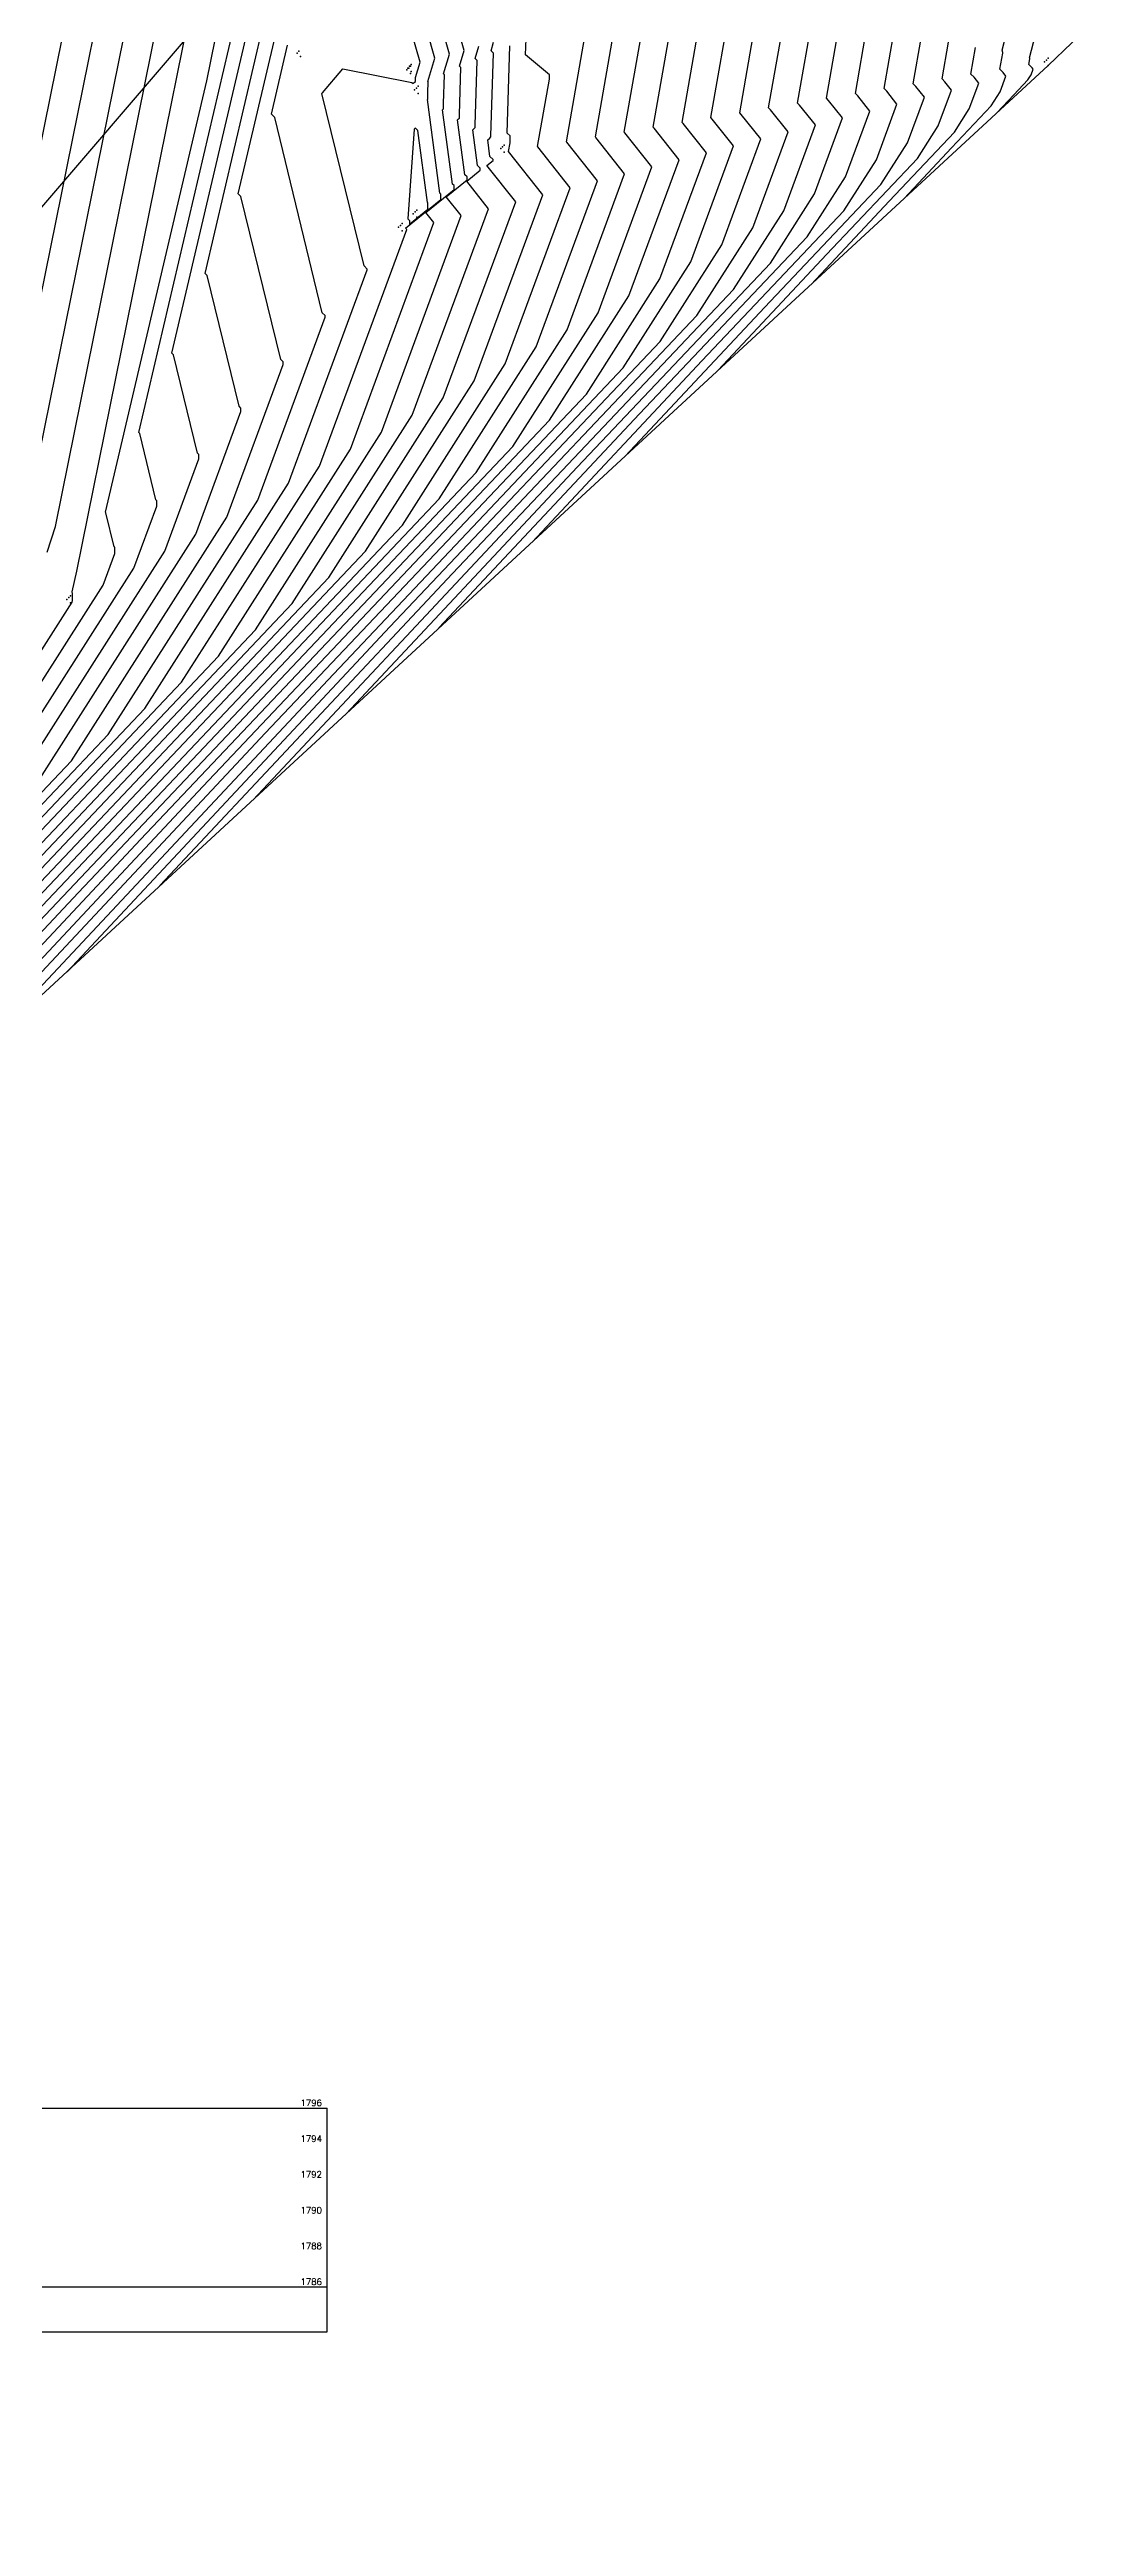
# Model space of a CAD drawing. Header units: metres. Extents: x 419582 to 423558, y 4805372 to 4807539.
# Drawn here: x 421879.8 to 421937, y 4806399.9 to 4806538.3 of the extents above; entities that cross this region are included whole.
import ezdxf

# ---------------------------------------------------------------- set-up
doc = ezdxf.new("R2010")
doc.units = ezdxf.units.M
for name, color, linetype in [('C-ROAD-PROF-TEXT', 11, 'Continuous'), ('C-ROAD-PROF-TTLB', 5, 'Continuous'), ('C-TINN', 4, 'Continuous'), ('C-TINN-BNDY', 110, 'Continuous'), ('C-TOPO-MAJR', 9, 'Continuous'), ('C-TOPO-MINR', 8, 'Continuous')]:
    doc.layers.add(name, color=color, linetype=linetype)
doc.styles.get("Standard").update_dxf_attribs({"font": 'simplex.shx'})

msp = doc.modelspace()

# ---------------------------------------------------------------- linework, layer by layer
at = {"color": 31, "lineweight": 30, "true_color": 0xffbd7a, "elevation": 1718.01}
msp.add_lwpolyline([(423449.83, 4807399.59), (423130.59, 4807500.11), (421950.92, 4806613), (421795.04, 4806430.99), (421305.02, 4806147.04), (421305.02, 4806147.04), (420630.08, 4805770.97), (419765.16, 4805549.54), (419617.36, 4805580.09)], dxfattribs=at)
at = {"layer": 'C-ROAD-PROF-TTLB', "color": 5, "linetype": 'Continuous', "lineweight": -3}
for p in [(421815.36, 4806423.25), (421895.36, 4806413.25)]:
    msp.add_line(p, (421895.36, 4806423.25), dxfattribs=at)
msp.add_3dface([(421815.36, 4806410.75), (421895.36, 4806410.75), (421895.36, 4806413.25), (421815.36, 4806413.25)], dxfattribs=at)
at = {"layer": 'C-TINN', "color": 4, "linetype": 'Continuous', "lineweight": -3}
for p in [(421893.68, 4806538.1, 1802.77), (421893.78, 4806538.2, 1802.77), (421893.88, 4806537.9, 1802.77), (421935.45, 4806537.61, 1827.55), (421935.55, 4806537.71, 1827.55), (421935.65, 4806537.81, 1827.55), (421899.82, 4806537.16, 1802.36), (421899.86, 4806537.26, 1802.41), (421899.92, 4806537.26, 1802.36), (421899.96, 4806537.36, 1802.41), (421900.02, 4806537.36, 1802.36), (421900.02, 4806536.96, 1802.36), (421900.06, 4806537.46, 1802.41), (421900.06, 4806537.06, 1802.41), (421900.45, 4806536.24, 1803.39), (421935.65, 4806537.41, 1827.55), (421900.25, 4806536.04, 1803.39), (421900.35, 4806536.14, 1803.39), (421900.45, 4806535.84, 1803.39), (421905.06, 4806532.76, 1808.85), (421905.16, 4806532.86, 1808.85), (421905.26, 4806532.96, 1808.85), (421905.26, 4806532.56, 1808.85), (421900.37, 4806529.32, 1802.16), (421899.35, 4806528.37, 1803.83), (421899.45, 4806528.47, 1803.83), (421899.55, 4806528.57, 1803.83), (421899.55, 4806528.17, 1803.83), (421900.17, 4806529.12, 1802.16), (421900.27, 4806529.22, 1802.16), (421900.37, 4806528.92, 1802.16), (421880.82, 4806507.57, 1795.95), (421880.92, 4806507.67, 1795.95), (421881.02, 4806507.77, 1795.95), (421881.02, 4806507.37, 1795.95)]:
    msp.add_point(p, dxfattribs=at)
at = {"layer": 'C-TINN-BNDY', "color": 110, "linetype": 'Continuous', "lineweight": -3, "flags": 128}
msp.add_lwpolyline([(422724.87, 4807165.92), (422697.08, 4807146.67), (422577.28, 4807048.8), (422494.93, 4806993.73), (422433.35, 4806948.24), (422390.21, 4806913.55), (422303.24, 4806847.72), (422229.68, 4806793.83), (422213.19, 4806781.58), (422179.34, 4806755.48), (422143.63, 4806726.94), (422090.94, 4806686.36), (421935.65, 4806537.41), (421807.76, 4806419.27), (421798.23, 4806410.98), (421750.84, 4806385.06), (421712.43, 4806364.25), (421678.37, 4806344.94), (421648.74, 4806328.11), (421541.25, 4806258.62), (421434.62, 4806175.52), (421305.47, 4806115.01), (421187.67, 4806058.56)], dxfattribs=at)
at = {"layer": 'C-TOPO-MAJR', "color": 9, "linetype": 'Continuous', "lineweight": -3, "flags": 128}
for points, elevation in [([(421818.47, 4806429.16), (421857.04, 4806470.34), (421889.29, 4806504.4), (421896.67, 4806515.97), (421901.33, 4806528.63), (421900.88, 4806529.19), (421902.45, 4806530.47), (421902.45, 4806530.7), (421902.36, 4806530.78), (421901.81, 4806534.93), (421901.84, 4806534.96), (421901.87, 4806534.99), (421901.87, 4806535.27), (421901.92, 4806536.89), (421901.87, 4806536.93), (421902.19, 4806538.03), (421900.58, 4806543.74)], 1805), ([(421870.43, 4806477.16), (421891.9, 4806500.09), (421909.85, 4806519.04), (421913.95, 4806525.48), (421916.55, 4806532.52), (421915.25, 4806534.16), (421915.19, 4806534.22), (421916.46, 4806541.5)], 1815), ([(421879.72, 4806510.21), (421880.18, 4806511.64), (421886.25, 4806541.71)], 1795), ([(421879.01, 4806497.08), (421888.02, 4806511.22), (421890.54, 4806518.06), (421890.54, 4806518.25), (421890.44, 4806518.36), (421888.66, 4806525.66), (421888.54, 4806525.78), (421891.79, 4806539.63)], 1800), ([(421896.42, 4806501.17), (421909.33, 4806514.96), (421920.13, 4806526.36), (421922.6, 4806530.23), (421924.16, 4806534.47), (421923.38, 4806535.45), (421923.26, 4806535.57), (421924.03, 4806539.95)], 1820), ([(421844.45, 4806453.16), (421874.47, 4806485.21), (421899.57, 4806511.72), (421905.31, 4806520.73), (421908.94, 4806530.57), (421907.13, 4806532.86), (421907.12, 4806532.87), (421907.78, 4806536.64), (421907.78, 4806536.88), (421906.45, 4806537.99), (421906.48, 4806538.9)], 1810), ([(421922.4, 4806525.17), (421926.76, 4806529.83), (421930.41, 4806533.68), (421931.24, 4806534.99), (421931.77, 4806536.42), (421931.51, 4806536.75), (421931.33, 4806536.92), (421931.59, 4806538.4)], 1825)]:
    msp.add_lwpolyline(points, dxfattribs=dict(at, elevation=elevation))
at = {"layer": 'C-TOPO-MINR', "color": 8, "linetype": 'Continuous', "lineweight": -3, "flags": 128}
for points, elevation in [([(421813.27, 4806424.36), (421853.55, 4806467.37), (421887.23, 4806502.94), (421894.94, 4806515.02), (421899.81, 4806528.24), (421899.74, 4806528.32), (421901.71, 4806529.92), (421901.71, 4806530.21), (421901.66, 4806530.27), (421900.97, 4806535.5), (421900.98, 4806535.51), (421900.99, 4806535.52), (421900.99, 4806535.87), (421901.01, 4806536.49), (421900.99, 4806536.5), (421901.37, 4806537.81), (421899.66, 4806543.87)], 1804), ([(421927.6, 4806529.97), (421930.25, 4806532.8), (421932.46, 4806535.14), (421932.97, 4806535.94), (421933.29, 4806536.81), (421933.13, 4806537.01), (421932.95, 4806537.19), (421933.11, 4806538.09), (421933.11, 4806538.13), (421933.07, 4806538.26), (421934.44, 4806543.53)], 1826), ([(421932.79, 4806534.77), (421933.73, 4806535.77), (421934.52, 4806536.6), (421934.7, 4806536.89), (421934.81, 4806537.2), (421934.76, 4806537.27), (421934.56, 4806537.46), (421934.62, 4806537.78), (421934.62, 4806537.79), (421934.61, 4806537.84), (421936.07, 4806543.49)], 1827), ([(421823.66, 4806433.96), (421860.53, 4806473.32), (421891.35, 4806505.87), (421898.39, 4806516.92), (421902.85, 4806529.02), (421902.02, 4806530.07), (421903.18, 4806531.01), (421903.18, 4806531.18), (421903.06, 4806531.29), (421902.65, 4806534.37), (421902.7, 4806534.42), (421902.75, 4806534.46), (421902.75, 4806534.67), (421902.83, 4806537.29), (421902.75, 4806537.37), (421903.01, 4806538.25), (421901.71, 4806542.87)], 1806), ([(421854.84, 4806462.76), (421881.44, 4806491.16), (421903.68, 4806514.65), (421908.77, 4806522.63), (421911.98, 4806531.35), (421910.38, 4806533.38), (421910.35, 4806533.41), (421911.92, 4806542.42)], 1812), ([(421860.04, 4806467.56), (421884.93, 4806494.14), (421905.74, 4806516.11), (421910.5, 4806523.58), (421913.51, 4806531.74), (421912, 4806533.64), (421911.96, 4806533.68), (421913.44, 4806542.12)], 1813), ([(421865.24, 4806472.36), (421888.41, 4806497.11), (421907.79, 4806517.58), (421912.22, 4806524.53), (421915.03, 4806532.13), (421913.63, 4806533.9), (421913.57, 4806533.95), (421914.95, 4806541.81)], 1814), ([(421877.52, 4806523.88), (421881.26, 4806542.41)], 1792), ([(421878.41, 4806519.8), (421882.93, 4806542.18)], 1793), ([(421879.29, 4806515.72), (421884.59, 4806541.94)], 1794), ([(421870.79, 4806491.23), (421881.11, 4806507.42), (421881.14, 4806507.5), (421881.14, 4806507.9), (421881.14, 4806507.9), (421881.11, 4806507.99), (421881.11, 4806507.99), (421881.38, 4806509.14), (421887.91, 4806541.47)], 1796), ([(421872.84, 4806492.69), (421882.84, 4806508.37), (421883.49, 4806510.14), (421883.49, 4806510.49), (421883.46, 4806510.51), (421883, 4806512.41), (421882.97, 4806512.44), (421888.63, 4806536.54), (421889.58, 4806541.24)], 1797), ([(421874.9, 4806494.16), (421884.56, 4806509.32), (421885.84, 4806512.78), (421885.84, 4806513.08), (421885.79, 4806513.13), (421884.89, 4806516.83), (421884.83, 4806516.89), (421890.43, 4806540.74)], 1798), ([(421875.63, 4806481.96), (421895.39, 4806503.06), (421911.9, 4806520.5), (421915.68, 4806526.43), (421918.07, 4806532.91), (421916.88, 4806534.41), (421916.8, 4806534.49), (421917.98, 4806541.19)], 1816), ([(421880.83, 4806486.76), (421898.87, 4806506.03), (421913.96, 4806521.97), (421917.41, 4806527.38), (421919.59, 4806533.3), (421918.5, 4806534.67), (421918.42, 4806534.76), (421919.49, 4806540.88)], 1817), ([(421886.02, 4806491.57), (421902.36, 4806509.01), (421916.02, 4806523.43), (421919.14, 4806528.33), (421921.12, 4806533.69), (421920.13, 4806534.93), (421920.03, 4806535.03), (421921, 4806540.57)], 1818), ([(421808.07, 4806419.56), (421850.07, 4806464.4), (421885.18, 4806501.47), (421893.21, 4806514.07), (421897.6, 4806525.98), (421897.6, 4806526.02), (421897.42, 4806526.2), (421895.07, 4806535.83), (421895.09, 4806535.85), (421895.11, 4806535.88), (421896.24, 4806537.21), (421900.09, 4806536.46), (421900.16, 4806536.39), (421900.23, 4806536.45), (421900.29, 4806536.51), (421900.29, 4806536.57), (421900.29, 4806536.73), (421900.55, 4806537.59), (421899.91, 4806539.84)], 1803), ([(421843.1, 4806458.45), (421881.07, 4806498.55), (421889.75, 4806512.17), (421892.9, 4806520.7), (421892.9, 4806520.84), (421892.77, 4806520.97), (421890.54, 4806530.08), (421890.39, 4806530.23), (421892.47, 4806539.08)], 1801), ([(421849.65, 4806457.96), (421877.96, 4806488.19), (421901.62, 4806513.18), (421907.04, 4806521.68), (421910.46, 4806530.96), (421908.75, 4806533.12), (421908.73, 4806533.14), (421909.97, 4806540.19)], 1811), ([(421876.95, 4806495.62), (421886.29, 4806510.27), (421888.19, 4806515.42), (421888.19, 4806515.67), (421888.11, 4806515.74), (421886.77, 4806521.24), (421886.68, 4806521.33), (421891.11, 4806540.19)], 1799), ([(421891.22, 4806496.37), (421905.84, 4806511.98), (421918.07, 4806524.89), (421920.87, 4806529.28), (421922.64, 4806534.08), (421921.76, 4806535.19), (421921.65, 4806535.3), (421922.51, 4806540.26)], 1819), ([(421901.61, 4806505.97), (421912.82, 4806517.93), (421922.18, 4806527.82), (421924.33, 4806531.18), (421925.68, 4806534.86), (421925.01, 4806535.71), (421924.88, 4806535.84), (421925.54, 4806539.64)], 1821), ([(421906.81, 4806510.77), (421916.3, 4806520.9), (421924.24, 4806529.29), (421926.06, 4806532.13), (421927.2, 4806535.25), (421926.63, 4806535.97), (421926.49, 4806536.11), (421927.05, 4806539.33)], 1822), ([(421912.01, 4806515.57), (421919.79, 4806523.88), (421926.3, 4806530.75), (421927.78, 4806533.08), (421928.73, 4806535.64), (421928.26, 4806536.23), (421928.1, 4806536.38), (421928.57, 4806539.02)], 1823), ([(421828.86, 4806438.76), (421864.01, 4806476.29), (421893.4, 4806507.33), (421900.12, 4806517.87), (421904.37, 4806529.4), (421903.16, 4806530.94), (421903.91, 4806531.55), (421903.91, 4806531.66), (421903.76, 4806531.81), (421903.5, 4806533.8), (421903.56, 4806533.87), (421903.63, 4806533.94), (421903.63, 4806534.07), (421903.74, 4806537.69), (421903.64, 4806537.8), (421903.83, 4806538.48)], 1807), ([(421834.06, 4806443.56), (421867.5, 4806479.27), (421895.46, 4806508.79), (421901.85, 4806518.83), (421905.9, 4806529.79), (421904.29, 4806531.82), (421904.64, 4806532.1), (421904.64, 4806532.15), (421904.46, 4806532.32), (421904.34, 4806533.24), (421904.43, 4806533.32), (421904.51, 4806533.41), (421904.51, 4806533.47), (421904.66, 4806538.09), (421904.52, 4806538.23), (421904.66, 4806538.7)], 1808), ([(421839.25, 4806448.36), (421870.98, 4806482.24), (421897.51, 4806510.26), (421903.58, 4806519.78), (421907.42, 4806530.18), (421905.5, 4806532.6), (421905.5, 4806532.6), (421905.59, 4806533.09), (421905.59, 4806533.47), (421905.42, 4806533.62), (421905.57, 4806538.5)], 1809), ([(421846.58, 4806461.42), (421883.12, 4806500.01), (421891.48, 4806513.12), (421895.25, 4806523.34), (421895.25, 4806523.43), (421895.09, 4806523.59), (421892.43, 4806534.5), (421892.25, 4806534.68), (421893.15, 4806538.53)], 1802), ([(421917.2, 4806520.37), (421923.27, 4806526.85), (421928.35, 4806532.21), (421929.51, 4806534.04), (421930.25, 4806536.03), (421929.88, 4806536.49), (421929.72, 4806536.65), (421930.08, 4806538.71)], 1824)]:
    msp.add_lwpolyline(points, dxfattribs=dict(at, elevation=elevation))
at = {"layer": 'C-TOPO-MINR', "color": 8, "linetype": 'Continuous', "lineweight": -3, "elevation": 1803, "flags": 128}
msp.add_lwpolyline([(421900.96, 4806529.75), (421900.42, 4806533.77), (421900.29, 4806533.91), (421900.26, 4806533.88), (421900.22, 4806533.85), (421899.86, 4806528.84), (421899.96, 4806528.74), (421899.96, 4806528.54), (421900.98, 4806529.38), (421900.98, 4806529.73), (421900.96, 4806529.75)], close=True, dxfattribs=at)

# ---------------------------------------------------------------- texts
at = {"layer": 'C-ROAD-PROF-TEXT', "color": 11, "linetype": 'Continuous', "lineweight": -3, "char_height": 0.35, "attachment_point": 4}
for s, insert in [('{\\C256;1796}', (421893.87, 4806423.55)), ('{\\C256;1794}', (421893.87, 4806421.55)), ('{\\C256;1792}', (421893.87, 4806419.55)), ('{\\C256;1790}', (421893.87, 4806417.55)), ('{\\C256;1788}', (421893.87, 4806415.55)), ('{\\C256;1786}', (421893.87, 4806413.55))]:
    msp.add_mtext(s, dxfattribs=dict(at, insert=insert))

doc.saveas('drawing.dxf')
